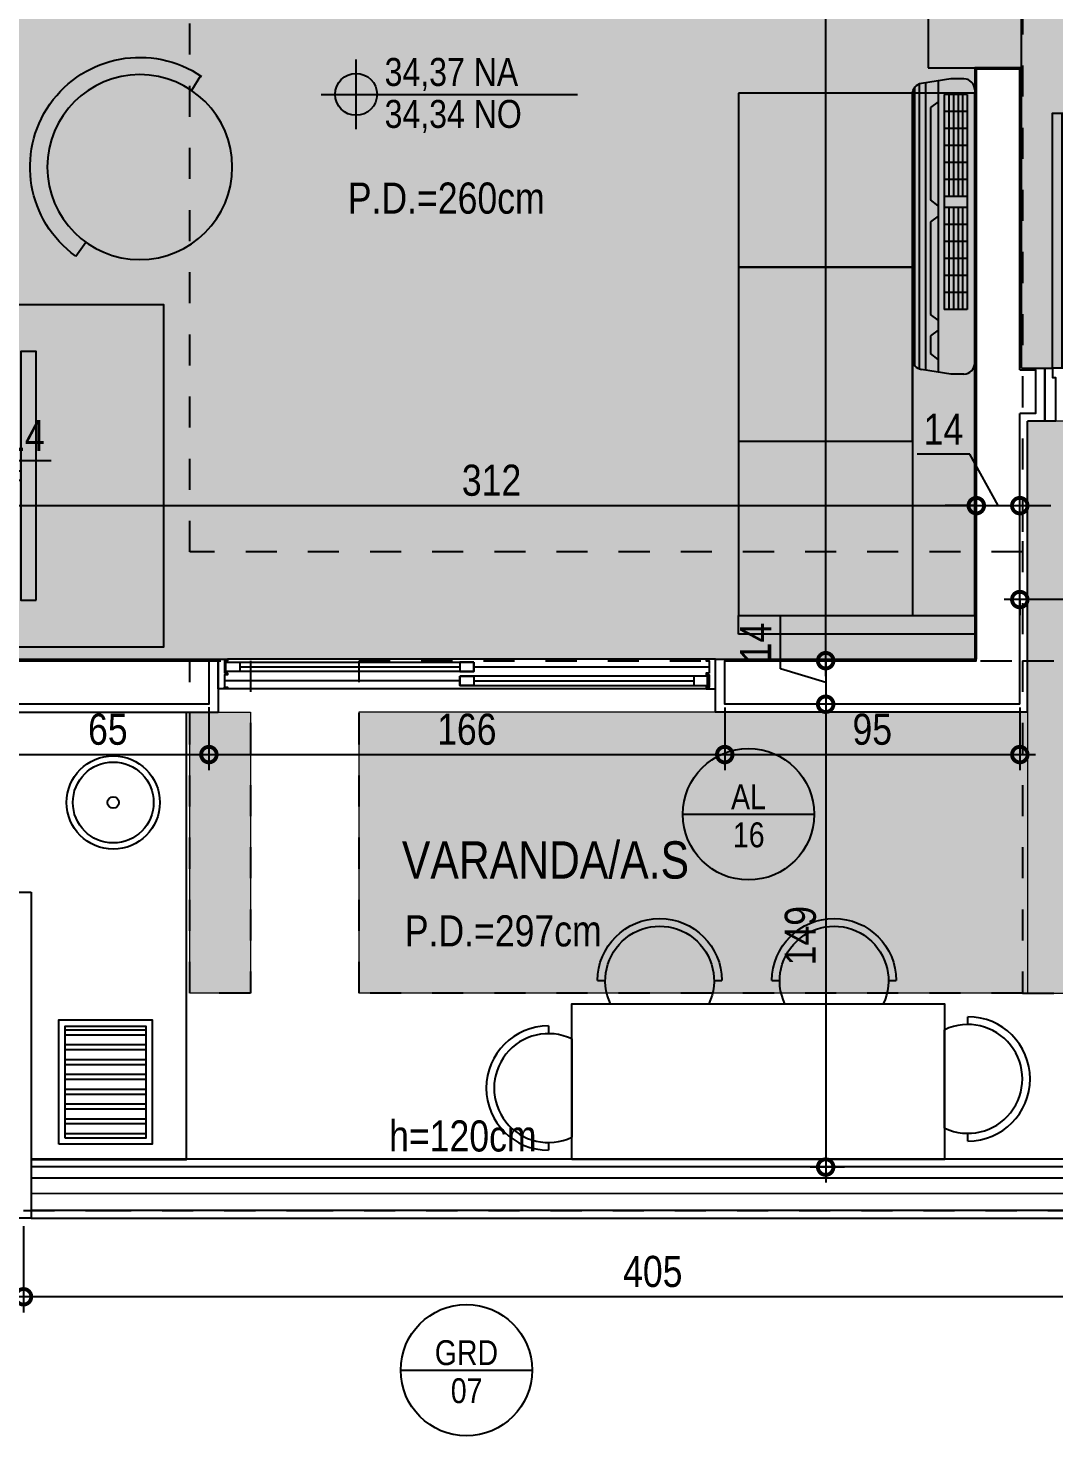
# Model space of a CAD drawing. Header units: metres. Extents: x -23 to 570, y -54 to 184.
# Drawn here: x -15.465 to -12.164, y -3.725 to 0.804 of the extents above; entities that cross this region are included whole.
import ezdxf
from ezdxf.enums import TextEntityAlignment as Align

# ---------------------------------------------------------------- set-up
doc = ezdxf.new("R2010")
doc.units = ezdxf.units.M
doc.header["$PDMODE"] = 35
doc.linetypes.add('DASHEDX2', pattern=[1.5, 1, -0.5])
doc.linetypes.add('PUC$0$DASHEDX2', pattern=[1.5, 1, -0.5])
for name, color, linetype in [('1', 232, 'DASHEDX2'), ('ARQ-DIM', 2, 'Continuous'), ('ARQ-SIM', 1, 'Continuous'), ('ARQ-TXT', 2, 'Continuous'), ('PUC$0$ARQ-ALV ACAB', 4, 'Continuous'), ('PUC$0$ARQ-ALV OSSO', 5, 'Continuous'), ('PUC$0$ARQ-AUX', 7, 'Continuous'), ('PUC$0$ARQ-AUX1 @ 1', 1, 'Continuous'), ('PUC$0$ARQ-AUX2', 2, 'Continuous'), ('PUC$0$ARQ-CAX @ 1', 1, 'Continuous'), ('PUC$0$ARQ-ENCH', 1, 'Continuous'), ('PUC$0$ARQ-MOB', 7, 'Continuous'), ('PUC$0$ARQ-MOB @ 1', 7, 'Continuous'), ('PUC$0$ARQ-PRJ', 7, 'PUC$0$DASHEDX2'), ('PUC$0$MAUROAMARELO', 162, 'Continuous')]:
    doc.layers.add(name, color=color, linetype=linetype)
doc.layers.add('PUC$0$ARQ-FORRO', color=9, linetype='Continuous', lineweight=5)
doc.styles.add('Adesa', font='ARIALN.TTF')
doc.dimstyles.new('ADESA 1-0050', dxfattribs={"dimtxt": 0.1, "dimasz": 0.1, "dimexe": 0.05, "dimexo": 0.05, "dimgap": 0.03, "dimtad": 1, "dimdec": 1, "dimlfac": 100, "dimzin": 12, "dimtxsty": 'Adesa', "dimblk": 'DOTSMALL', "dimcen": 1, "dimdle": 0.05, "dimclrd": 1, "dimclre": 1, "dimclrt": 256, "dimazin": 3, "dimtm": 1e-09, "dimtfac": 1, "dimtdec": 1, "dimtmove": 1, "dimatfit": 0, "dimldrblk": 'DOTSMALL', "dimfxl": 0.8, "dimtvp": 2, "dimtolj": 1, "dimtzin": 0, "dimarcsym": 0})

# ---------------------------------------------------------------- blocks, each defined once
blk = doc.blocks.new('_DotSmall')
at = {"color": 0, "linetype": 'ByBlock', "const_width": 0.5}
blk.add_lwpolyline([(-0.0625, 0, 1), (0.0625, 0, 1)], format="xyb", close=True, dxfattribs=at)
blk = doc.blocks.new('*D82')
at = {"layer": 'ARQ-DIM', "color": 1, "lineweight": -2, "transparency": 16777216}
for p, q in [((-15.48, -3.05), (-15.48, -3.3273)), ((-11.43, -3.0492), (-11.43, -3.3273)), ((-11.38, -3.2773), (-15.53, -3.2773))]:
    blk.add_line(p, q, dxfattribs=at)
at = {"layer": 'Defpoints', "color": 0, "transparency": 16777216}
for p in [(-15.48, -3), (-11.43, -2.9992, 0), (-15.48, -3.2773)]:
    blk.add_point(p, dxfattribs=at)
at = {"layer": 'ARQ-DIM', "color": 1, "lineweight": -2, "transparency": 16777216, "xscale": 0.1, "yscale": 0.1, "zscale": 0.1, "rotation": 180}
blk.add_blockref('_DotSmall', (-15.48, -3.2773), dxfattribs=at)
at = {"layer": 'ARQ-DIM', "color": 1, "lineweight": -2, "transparency": 16777216, "xscale": 0.1, "yscale": 0.1, "zscale": 0.1}
blk.add_blockref('_DotSmall', (-11.43, -3.2773), dxfattribs=at)
at = {"layer": 'ARQ-DIM', "transparency": 16777216, "insert": (-13.455, -3.1963), "char_height": 0.1, "attachment_point": 5, "style": 'Adesa'}
blk.add_mtext('\\A1;405', dxfattribs=at)
blk = doc.blocks.new('*D319')
at = {"layer": 'ARQ-DIM', "color": 1, "lineweight": -2, "transparency": 16777216}
for p, q in [((-15.6038, -0.7318), (-15.5602, -0.5866)), ((-15.5602, -0.5866), (-15.3908, -0.5866)), ((-15.6738, -0.8695), (-15.6738, -0.6818)), ((-15.5338, -0.8695), (-15.5338, -0.6818)), ((-15.6738, -0.7318), (-15.7738, -0.7318)), ((-15.6738, -0.7318), (-15.5338, -0.7318)), ((-15.6738, -0.7318), (-15.5338, -0.7318)), ((-15.5338, -0.7318), (-15.4338, -0.7318))]:
    blk.add_line(p, q, dxfattribs=at)
at = {"layer": 'Defpoints', "color": 0, "transparency": 16777216}
for p in [(-15.5338, -0.7318), (-15.6738, -0.9195, 0), (-15.5338, -0.9195, 0)]:
    blk.add_point(p, dxfattribs=at)
at = {"layer": 'ARQ-DIM', "color": 1, "lineweight": -2, "transparency": 16777216, "xscale": 0.1, "yscale": 0.1, "zscale": 0.1}
blk.add_blockref('_DotSmall', (-15.6738, -0.7318), dxfattribs=at)
at = {"layer": 'ARQ-DIM', "color": 1, "lineweight": -2, "transparency": 16777216, "xscale": 0.1, "yscale": 0.1, "zscale": 0.1, "rotation": 180}
blk.add_blockref('_DotSmall', (-15.5338, -0.7318), dxfattribs=at)
at = {"layer": 'ARQ-DIM', "transparency": 16777216, "insert": (-15.4755, -0.5064), "char_height": 0.1, "attachment_point": 5, "style": 'Adesa'}
blk.add_mtext('\\A1;14', dxfattribs=at)
blk = doc.blocks.new('*D320')
at = {"layer": 'ARQ-DIM', "color": 1, "lineweight": -2, "transparency": 16777216}
for p, q in [((-15.5338, -0.8695), (-15.5338, -0.6818)), ((-12.4138, -0.8695), (-12.4138, -0.6818)), ((-15.5838, -0.7318), (-12.3638, -0.7318))]:
    blk.add_line(p, q, dxfattribs=at)
at = {"layer": 'Defpoints', "color": 0, "transparency": 16777216}
for p in [(-12.4138, -0.7318), (-15.5338, -0.9195, 0), (-12.4138, -0.9195, 0)]:
    blk.add_point(p, dxfattribs=at)
at = {"layer": 'ARQ-DIM', "color": 1, "lineweight": -2, "transparency": 16777216, "xscale": 0.1, "yscale": 0.1, "zscale": 0.1, "rotation": 180}
blk.add_blockref('_DotSmall', (-15.5338, -0.7318), dxfattribs=at)
at = {"layer": 'ARQ-DIM', "color": 1, "lineweight": -2, "transparency": 16777216, "xscale": 0.1, "yscale": 0.1, "zscale": 0.1}
blk.add_blockref('_DotSmall', (-12.4138, -0.7318), dxfattribs=at)
at = {"layer": 'ARQ-DIM', "transparency": 16777216, "insert": (-13.9738, -0.6507), "char_height": 0.1, "attachment_point": 5, "style": 'Adesa'}
blk.add_mtext('\\A1;312', dxfattribs=at)
blk = doc.blocks.new('*D321')
at = {"layer": 'ARQ-DIM', "color": 1, "lineweight": -2, "transparency": 16777216}
for p, q in [((-12.4349, -0.5664), (-12.6044, -0.5664)), ((-12.344, -0.7318), (-12.4349, -0.5664)), ((-12.414, -0.8695), (-12.414, -0.6818)), ((-12.274, -0.8695), (-12.274, -0.6818)), ((-12.414, -0.7318), (-12.514, -0.7318)), ((-12.414, -0.7318), (-12.274, -0.7318)), ((-12.414, -0.7318), (-12.274, -0.7318)), ((-12.274, -0.7318), (-12.174, -0.7318))]:
    blk.add_line(p, q, dxfattribs=at)
at = {"layer": 'Defpoints', "color": 0, "transparency": 16777216}
for p in [(-12.274, -0.7318), (-12.414, -0.9195, 0), (-12.274, -0.9195, 0)]:
    blk.add_point(p, dxfattribs=at)
at = {"layer": 'ARQ-DIM', "color": 1, "lineweight": -2, "transparency": 16777216, "xscale": 0.1, "yscale": 0.1, "zscale": 0.1}
blk.add_blockref('_DotSmall', (-12.414, -0.7318), dxfattribs=at)
at = {"layer": 'ARQ-DIM', "color": 1, "lineweight": -2, "transparency": 16777216, "xscale": 0.1, "yscale": 0.1, "zscale": 0.1, "rotation": 180}
blk.add_blockref('_DotSmall', (-12.274, -0.7318), dxfattribs=at)
at = {"layer": 'ARQ-DIM', "transparency": 16777216, "insert": (-12.5196, -0.4861), "char_height": 0.1, "attachment_point": 5, "style": 'Adesa'}
blk.add_mtext('\\A1;14', dxfattribs=at)
blk = doc.blocks.new('*D327')
at = {"layer": 'ARQ-DIM', "color": 1, "lineweight": -2, "transparency": 16777216}
for p, q in [((-12.8986, -1.2807), (-12.8986, 3.615)), ((-12.8383, 3.565), (-12.9486, 3.565)), ((-12.8383, -1.2307), (-12.9486, -1.2307))]:
    blk.add_line(p, q, dxfattribs=at)
at = {"layer": 'Defpoints', "color": 0, "transparency": 16777216}
for p in [(-12.8986, 3.565), (-12.7883, 3.565, 0), (-12.7883, -1.2307)]:
    blk.add_point(p, dxfattribs=at)
at = {"layer": 'ARQ-DIM', "color": 1, "lineweight": -2, "transparency": 16777216, "xscale": 0.1, "yscale": 0.1, "zscale": 0.1}
for p, rotation in [((-12.8986, 3.565), 90), ((-12.8986, -1.2307), 270)]:
    blk.add_blockref('_DotSmall', p, dxfattribs=dict(at, rotation=rotation))
at = {"layer": 'ARQ-DIM', "transparency": 16777216, "insert": (-12.9796, 1.1671), "char_height": 0.1, "attachment_point": 5, "rotation": 90, "style": 'Adesa'}
blk.add_mtext('\\A1;480', dxfattribs=at)
blk = doc.blocks.new('*D328')
at = {"layer": 'ARQ-DIM', "color": 1, "lineweight": -2, "transparency": 16777216}
for p, q in [((-13.0438, -1.2572), (-13.0438, -1.0877)), ((-12.8986, -1.2307), (-12.8986, -1.1307)), ((-12.8986, -1.3007), (-13.0438, -1.2572)), ((-12.8383, -1.2307), (-12.9486, -1.2307)), ((-12.8986, -1.2307), (-12.8986, -1.3708)), ((-12.8986, -1.2307), (-12.8986, -1.3708)), ((-12.8383, -1.3708), (-12.9486, -1.3708)), ((-12.8986, -1.3708), (-12.8986, -1.4708))]:
    blk.add_line(p, q, dxfattribs=at)
at = {"layer": 'Defpoints', "color": 0, "transparency": 16777216}
for p in [(-12.7883, -1.2307), (-12.8986, -1.3708), (-12.7883, -1.3708, 0)]:
    blk.add_point(p, dxfattribs=at)
at = {"layer": 'ARQ-DIM', "color": 1, "lineweight": -2, "transparency": 16777216, "xscale": 0.1, "yscale": 0.1, "zscale": 0.1}
for p, rotation in [((-12.8986, -1.2307), 270), ((-12.8986, -1.3708), 90)]:
    blk.add_blockref('_DotSmall', p, dxfattribs=dict(at, rotation=rotation))
at = {"layer": 'ARQ-DIM', "transparency": 16777216, "insert": (-13.124, -1.1724), "char_height": 0.1, "attachment_point": 5, "rotation": 90, "style": 'Adesa'}
blk.add_mtext('\\A1;14', dxfattribs=at)
blk = doc.blocks.new('*D329')
at = {"layer": 'ARQ-DIM', "color": 1, "lineweight": -2, "transparency": 16777216}
for p, q in [((-12.8986, -1.3208), (-12.8986, -2.91)), ((-12.8383, -1.3708), (-12.9486, -1.3708)), ((-12.8383, -2.86), (-12.9486, -2.86))]:
    blk.add_line(p, q, dxfattribs=at)
at = {"layer": 'Defpoints', "color": 0, "transparency": 16777216}
for p in [(-12.7883, -1.3708, 0), (-12.8986, -2.86), (-12.7883, -2.86, 0)]:
    blk.add_point(p, dxfattribs=at)
at = {"layer": 'ARQ-DIM', "color": 1, "lineweight": -2, "transparency": 16777216, "xscale": 0.1, "yscale": 0.1, "zscale": 0.1}
for p, rotation in [((-12.8986, -1.3708), 90), ((-12.8986, -2.86), 270)]:
    blk.add_blockref('_DotSmall', p, dxfattribs=dict(at, rotation=rotation))
at = {"layer": 'ARQ-DIM', "transparency": 16777216, "insert": (-12.9796, -2.1154), "char_height": 0.1, "attachment_point": 5, "rotation": 90, "style": 'Adesa'}
blk.add_mtext('\\A1;149', dxfattribs=at)
blk = doc.blocks.new('*D330')
at = {"layer": 'ARQ-DIM', "color": 1, "lineweight": -2, "transparency": 16777216}
for p, q in [((-11.1203, -0.7739), (-11.1203, -1.084)), ((-11.0703, -1.034), (-12.324, -1.034)), ((-12.274, -1.0319), (-12.274, -1.084))]:
    blk.add_line(p, q, dxfattribs=at)
at = {"layer": 'Defpoints', "color": 0, "transparency": 16777216}
for p in [(-11.1203, -0.7239, 0), (-12.274, -0.9819, 0), (-12.274, -1.034)]:
    blk.add_point(p, dxfattribs=at)
at = {"layer": 'ARQ-DIM', "color": 1, "lineweight": -2, "transparency": 16777216, "xscale": 0.1, "yscale": 0.1, "zscale": 0.1, "rotation": 180}
blk.add_blockref('_DotSmall', (-12.274, -1.034), dxfattribs=at)
at = {"layer": 'ARQ-DIM', "color": 1, "lineweight": -2, "transparency": 16777216, "xscale": 0.1, "yscale": 0.1, "zscale": 0.1}
blk.add_blockref('_DotSmall', (-11.1203, -1.034), dxfattribs=at)
at = {"layer": 'ARQ-DIM', "transparency": 16777216, "insert": (-11.6972, -0.953), "char_height": 0.1, "attachment_point": 5, "style": 'Adesa'}
blk.add_mtext('\\A1;115', dxfattribs=at)
blk = doc.blocks.new('*D180')
at = {"layer": 'ARQ-DIM', "color": 1, "lineweight": -2, "transparency": 16777216}
for p, q in [((-15.5338, -1.3809), (-15.5338, -1.5828)), ((-14.8834, -1.3807), (-14.8834, -1.5828)), ((-15.5838, -1.5328), (-14.8334, -1.5328))]:
    blk.add_line(p, q, dxfattribs=at)
at = {"layer": 'Defpoints', "color": 0, "transparency": 16777216}
for p in [(-15.5338, -1.3309, 0), (-14.8834, -1.3307, 0), (-14.8834, -1.5328)]:
    blk.add_point(p, dxfattribs=at)
at = {"layer": 'ARQ-DIM', "color": 1, "lineweight": -2, "transparency": 16777216, "xscale": 0.1, "yscale": 0.1, "zscale": 0.1, "rotation": 180}
blk.add_blockref('_DotSmall', (-15.5338, -1.5328), dxfattribs=at)
at = {"layer": 'ARQ-DIM', "color": 1, "lineweight": -2, "transparency": 16777216, "xscale": 0.1, "yscale": 0.1, "zscale": 0.1}
blk.add_blockref('_DotSmall', (-14.8834, -1.5328), dxfattribs=at)
at = {"layer": 'ARQ-DIM', "transparency": 16777216, "insert": (-15.2086, -1.4518), "char_height": 0.1, "attachment_point": 5, "style": 'Adesa'}
blk.add_mtext('\\A1;65', dxfattribs=at)
blk = doc.blocks.new('*D181')
at = {"layer": 'ARQ-DIM', "color": 1, "lineweight": -2, "transparency": 16777216}
for p, q in [((-14.8834, -1.3807), (-14.8834, -1.5828)), ((-13.2234, -1.3808), (-13.2234, -1.5828)), ((-14.9334, -1.5328), (-13.1734, -1.5328))]:
    blk.add_line(p, q, dxfattribs=at)
at = {"layer": 'Defpoints', "color": 0, "transparency": 16777216}
for p in [(-14.8834, -1.3307, 0), (-13.2234, -1.3308, 0), (-13.2234, -1.5328)]:
    blk.add_point(p, dxfattribs=at)
at = {"layer": 'ARQ-DIM', "color": 1, "lineweight": -2, "transparency": 16777216, "xscale": 0.1, "yscale": 0.1, "zscale": 0.1, "rotation": 180}
blk.add_blockref('_DotSmall', (-14.8834, -1.5328), dxfattribs=at)
at = {"layer": 'ARQ-DIM', "color": 1, "lineweight": -2, "transparency": 16777216, "xscale": 0.1, "yscale": 0.1, "zscale": 0.1}
blk.add_blockref('_DotSmall', (-13.2234, -1.5328), dxfattribs=at)
at = {"layer": 'ARQ-DIM', "transparency": 16777216, "insert": (-14.0534, -1.4518), "char_height": 0.1, "attachment_point": 5, "style": 'Adesa'}
blk.add_mtext('\\A1;166', dxfattribs=at)
blk = doc.blocks.new('*D747')
at = {"layer": 'ARQ-DIM', "color": 1, "lineweight": -2, "transparency": 16777216}
for p, q in [((-13.2234, -1.3808), (-13.2234, -1.5828)), ((-12.2738, -1.3808), (-12.2738, -1.5828)), ((-13.2734, -1.5328), (-12.2238, -1.5328))]:
    blk.add_line(p, q, dxfattribs=at)
at = {"layer": 'Defpoints', "color": 0, "transparency": 16777216}
for p in [(-13.2234, -1.3308, 0), (-12.2738, -1.3308, 0), (-12.2738, -1.5328)]:
    blk.add_point(p, dxfattribs=at)
at = {"layer": 'ARQ-DIM', "color": 1, "lineweight": -2, "transparency": 16777216, "xscale": 0.1, "yscale": 0.1, "zscale": 0.1, "rotation": 180}
blk.add_blockref('_DotSmall', (-13.2234, -1.5328), dxfattribs=at)
at = {"layer": 'ARQ-DIM', "color": 1, "lineweight": -2, "transparency": 16777216, "xscale": 0.1, "yscale": 0.1, "zscale": 0.1}
blk.add_blockref('_DotSmall', (-12.2738, -1.5328), dxfattribs=at)
at = {"layer": 'ARQ-DIM', "transparency": 16777216, "insert": (-12.7486, -1.4518), "char_height": 0.1, "attachment_point": 5, "style": 'Adesa'}
blk.add_mtext('\\A1;95', dxfattribs=at)
blk = doc.blocks.new('NipAcOs')
at = {"layer": 'ARQ-SIM'}
h = blk.add_hatch(color=256, dxfattribs=at)
h.dxf.hatch_style = 1
h.paths.add_polyline_path([(0, 0.15, 0.414214), (-0.15, 0), (0, 0)])
h.paths.add_polyline_path([(0.15, 0), (0, 0), (0, -0.15, 0.414214)])
for p, q in [((0, -0.25), (0, 0.25)), ((-0.25, 0), (0.15, 0)), ((0.15, 0), (1.583, 0))]:
    blk.add_line(p, q, dxfattribs=at)
blk.add_circle((0, 0), 0.15, dxfattribs=at)
at = {"style": 'Adesa'}
for p in [(0.204, 0.06), (0.204, -0.24)]:
    blk.add_attdef('000,00', p, '', height=0.2, dxfattribs=at)
blk = doc.blocks.new('TIPO COTA$0$Chamada_planta')
at = {"layer": 'ARQ-SIM'}
blk.add_line((-1.409, 0), (1.409, 0), dxfattribs=at)
blk.add_circle((0, 0), 1.409, dxfattribs=at)
at = {"layer": 'ARQ-SIM', "color": 2, "style": 'Adesa'}
for tag, p in [('NUMERO', (0, 0.234)), ('C.D.', (0, -0.272))]:
    blk.add_attdef(tag, text='', height=0.5, dxfattribs=at).set_placement(p, align=Align.MIDDLE_CENTER)
blk = doc.blocks.new('*U2414')
for points in [[(0, 0), (0, 0.8204), (-0.03, 0.8204), (-0.03, 0)], [(0.025, 0), (0, 0), (0, -0.03), (-0.01, -0.03), (-0.01, -0.17), (0.025, -0.17), (0.025, 0)], [(-0.845, 0), (-0.82, 0), (-0.82, -0.03), (-0.81, -0.03), (-0.81, -0.17), (-0.845, -0.17), (-0.845, 0)]]:
    blk.add_lwpolyline(points, close=True)
at = {"layer": 'PUC$0$ARQ-PRJ'}
blk.add_arc((-0.0237, 0.0242), 0.7967, 88.2987, 181.7401, dxfattribs=at)
blk = doc.blocks.new('*U2431')
at = {"color": 0, "linetype": 'ByBlock', "ltscale": 0.5}
for points in [[(0.02, -0.045), (0.03, -0.045), (0.03, -0.05), (0.02, -0.05), (0.02, -0.09), (0.03, -0.09), (0.03, -0.095), (0.02, -0.095), (0.02, -0.09), (0.03, -0.09), (0.03, -0.095), (0, -0.095), (0, 0), (0.03, 0), (0.03, -0.005), (0.02, -0.005), (0.02, -0.045)], [(1.58, -0.045), (1.57, -0.045), (1.57, -0.05), (1.58, -0.05), (1.58, -0.09), (1.57, -0.09), (1.57, -0.095), (1.58, -0.095), (1.58, -0.09), (1.57, -0.09), (1.57, -0.095), (1.6, -0.095), (1.6, 0), (1.57, 0), (1.57, -0.005), (1.58, -0.005), (1.58, -0.045)], [(0.025, -0.01), (0.07, -0.01), (0.07, -0.04), (0.025, -0.04)], [(0.8225, -0.01), (0.7775, -0.01), (0.7775, -0.04), (0.8225, -0.04)], [(0.7775, -0.055), (0.8225, -0.055), (0.8225, -0.085), (0.7775, -0.085)], [(1.575, -0.055), (1.53, -0.055), (1.53, -0.085), (1.575, -0.085)]]:
    blk.add_lwpolyline(points, close=True, dxfattribs=at)
at = {"color": 8, "linetype": 'ByBlock', "ltscale": 0.5}
for points in [[(1.57, 0), (0.03, 0)], [(0.8225, -0.025), (1.58, -0.025)], [(0.7775, -0.07), (0.02, -0.07)], [(1.57, -0.095), (0.03, -0.095)]]:
    blk.add_lwpolyline(points, dxfattribs=at)
at = {"color": 7, "linetype": 'ByBlock', "ltscale": 0.5}
for points in [[(0.8225, -0.01), (0.8225, -0.04), (0.025, -0.04), (0.025, -0.01)], [(0.7775, -0.055), (0.7775, -0.085), (1.575, -0.085), (1.575, -0.055)]]:
    blk.add_lwpolyline(points, close=True, dxfattribs=at)
for points in [[(0.07, -0.025), (0.7775, -0.025)], [(0.8225, -0.07), (1.53, -0.07)]]:
    blk.add_lwpolyline(points, dxfattribs=at)
blk = doc.blocks.new('PUC$0$pl apto tipo 1 puc')
at = {"layer": 'PUC$0$ARQ-ALV ACAB'}
for p, q in [((-30.7983, 3.0244, 0), (-26.7983, 3.0243, 0)), ((-26.7983, 2.8343, 0), (-30.7983, 2.8344, 0))]:
    blk.add_line(p, q, dxfattribs=at)
at = {"layer": 'PUC$0$ARQ-ALV ACAB', "elevation": 0}
for points in [[(-30.7983, 1.975), (-30.7983, 2.8352), (-30.7983, 2.8352), (-30.7983, 3.0244), (-31.1983, 3.0243), (-31.1983, 2.7546), (-31.4017, 2.7546), (-31.4017, 2.5747), (-31.2883, 2.5747)], [(-30.852, 1.975), (-30.7983, 1.975)], [(-30.8721, 1.2258), (-30.1966, 1.2258), (-30.1966, 1.3958)], [(-30.852, 1.396), (-30.1966, 1.3958)], [(-27.592, 1.3958), (-28.5966, 1.3958), (-28.5966, 1.2258), (-27.762, 1.2258), (-27.762, 1.2258)], [(-27.592, 1.3958), (-27.592, 0.46)], [(-27.612, 0.29), (-27.612, -0.6772), (-27.762, -0.6772), (-27.762, 1.2258)], [(-27.612, 0.29), (-27.5886, 0.29), (-27.5886, 0.29), (-27.5886, 0.29), (-27.537, 0.29), (-27.537, 0.46), (-27.592, 0.46)]]:
    blk.add_lwpolyline(points, dxfattribs=at)
at = {"layer": 'PUC$0$ARQ-ALV OSSO', "elevation": 0}
for points in [[(-30.8771, 1.2308), (-30.2266, 1.2308), (-30.2266, 1.3708), (-30.8771, 1.371)], [(-27.617, 1.3708), (-28.5666, 1.3708), (-28.5666, 1.2308), (-27.7571, 1.2308), (-27.757, 1.2258)], [(-27.617, 1.3708), (-27.617, 0.435)], [(-27.617, 0.295), (-27.617, -0.6722), (-27.757, -0.6722), (-27.757, 1.2258)], [(-27.617, 0.295), (-27.5886, 0.295), (-27.567, 0.295), (-27.567, 0.435), (-27.617, 0.435)]]:
    blk.add_lwpolyline(points, dxfattribs=at)
at = {"layer": 'PUC$0$ARQ-AUX', "elevation": 0}
for points in [[(-26.7983, 2.9993), (-30.7983, 2.9993)], [(-26.7983, 2.8593), (-30.7983, 2.8593)]]:
    blk.add_lwpolyline(points, dxfattribs=at)
at = {"layer": 'PUC$0$ARQ-AUX2', "elevation": 0}
for points in [[(-30.7983, 2.9445), (-26.7983, 2.9443)], [(-30.7983, 2.8945), (-26.7983, 2.8943)]]:
    blk.add_lwpolyline(points, dxfattribs=at)
at = {"layer": 'PUC$0$ARQ-AUX1 @ 1', "xscale": -1, "rotation": 180}
blk.add_blockref('*U2431', (-30.1966, 1.2258, 0), dxfattribs=at)
at = {"layer": 'PUC$0$ARQ-CAX @ 1', "rotation": 180}
blk.add_blockref('*U2414', (-27.512, 0.29, 0), dxfattribs=at)
blk = doc.blocks.new('PUC$0$ARQ-LAY-SOF')
at = {"layer": 'PUC$0$ARQ-MOB'}
for points in [[(0.2, 1.74), (0.2, 0.06), (0, 0.06), (0, 1.74)], [(0.76, 1.74), (0.76, 0.06), (0, 0.06), (0, 1.74)], [(0.76, 1.74), (0.76, 1.18), (0.2, 1.18), (0.2, 1.74)], [(0.76, 1.18), (0.76, 0.62), (0.2, 0.62), (0.2, 1.18)], [(0.76, 0), (0.76, 0.06), (0, 0.06), (0, 0)]]:
    blk.add_lwpolyline(points, close=True, dxfattribs=at)
blk = doc.blocks.new('PUC$0$BCO')
at = {"layer": 'PUC$0$ARQ-MOB'}
blk.add_line((-0.1581, 0), (0.1581, 0), dxfattribs=at)
for points in [[(-0.2, -0.075), (-0.175, -0.075)], [(0.175, -0.075), (0.2, -0.075)]]:
    blk.add_lwpolyline(points, dxfattribs=at)
for radius, start, end in [(0.175, 154.6231, 25.3769), (0.2, 180, 0)]:
    blk.add_arc((0, -0.075), radius, start, end, dxfattribs=at)
blk = doc.blocks.new('PUC$0$ARQ_LAY_CAD_RED')
at = {"layer": 'PUC$0$ARQ-MOB'}
for p, q in [((-0.0123, 0.3527), (-0.0104, 0.2975)), ((0, -0.353), (0.0019, -0.2977))]:
    blk.add_line(p, q, dxfattribs=at)
blk.add_circle((0, 0), 0.2977, dxfattribs=at)
blk.add_arc((0, 0), 0.353, 91.9974, 270.5825, dxfattribs=at)
blk = doc.blocks.new('*U2466')
for p, q in [((-0.2, -0.02), (-0.2, 0)), ((0.2, -0.02), (0.2, 0)), ((-0.015, -0.04), (-0.015, -0.02)), ((0.015, -0.04), (0.015, -0.02))]:
    blk.add_line(p, q)
for points in [[(0.2, 0), (-0.2, 0)], [(0.2, -0.02), (-0.2, -0.02)]]:
    blk.add_lwpolyline(points)
blk.add_lwpolyline([(-0.4, -0.09), (0.4, -0.09), (0.4, -0.04), (-0.4, -0.04)], close=True)
blk = doc.blocks.new('PUC$0$layout puc 1')
at = {"layer": 'PUC$0$ARQ-MOB'}
h = blk.add_hatch(dxfattribs=at)
h.set_pattern_fill('ANSI32', color=256, scale=0.005, angle=225)
h.set_pattern_definition([(180, (233.552287, -17.912457), (-3e-18, -0.047625), []), (180, (233.53641, -17.896582), (-3e-18, -0.047625), [])])
h.paths.add_polyline_path([(5.679, -5.8915), (5.679, -5.5315), (5.939, -5.5315), (5.939, -5.8915)])
for points in [[(8.4562, -2.4478), (8.7562, -2.4478), (8.7562, -1.5978), (8.4562, -1.5978)], [(5.4962, -4.3108), (5.9962, -4.3108), (5.9962, -3.2108), (5.4962, -3.2108)]]:
    blk.add_lwpolyline(points, close=True, dxfattribs=at)
at = {"layer": 'PUC$0$ARQ-MOB', "elevation": 0}
blk.add_lwpolyline([(5.5699, -5.1), (5.57, -5.9602), (6.0699, -5.9603), (6.07, -4.5208)], dxfattribs=at)
for points in [[(7.3093, -5.9601), (7.3093, -5.4601), (8.5093, -5.4601), (8.5093, -5.9601)], [(5.659, -5.9115), (5.659, -5.5115), (5.959, -5.5115), (5.959, -5.9115)], [(5.679, -5.8915), (5.679, -5.5315), (5.939, -5.5315), (5.939, -5.8915)]]:
    blk.add_lwpolyline(points, close=True, dxfattribs=at)
at = {"layer": 'PUC$0$ARQ-MOB'}
for radius in [0.15, 0.13, 0.0184]:
    blk.add_circle((5.8338, -4.8119, 0), radius, dxfattribs=at)
at = {"layer": 'PUC$0$ARQ-MOB', "color": 7, "xscale": -0.9999999999999998, "rotation": 146.3099324740217}
blk.add_blockref('PUC$0$ARQ_LAY_CAD_RED', (5.9192, -2.7675), dxfattribs=at)
at = {"layer": 'PUC$0$ARQ-MOB', "xscale": -1}
blk.add_blockref('PUC$0$ARQ-LAY-SOF', (8.6062, -4.2699, 0), dxfattribs=at)
at = {"layer": 'PUC$0$ARQ-MOB', "xscale": -1, "rotation": 180}
for p in [(7.5922, -5.4601, 0), (8.1534, -5.4601, 0)]:
    blk.add_blockref('PUC$0$BCO', p, dxfattribs=at)
at = {"layer": 'PUC$0$ARQ-MOB'}
for p, rotation in [((8.5093, -5.7013, 0), 90), ((7.3093, -5.7308, 0), 270)]:
    blk.add_blockref('PUC$0$BCO', p, dxfattribs=dict(at, rotation=rotation))
at = {"layer": 'PUC$0$ARQ-MOB @ 1', "rotation": 90}
blk.add_blockref('*U2466', (5.4962, -3.7608), dxfattribs=at)
blk = doc.blocks.new('PUC$0$pl forro 1')
at = {"layer": 'PUC$0$ARQ-FORRO'}
h = blk.add_hatch(color=256, dxfattribs=at)
h.dxf.hatch_style = 1
h.paths.add_polyline_path([(5.5499, 2.6849), (5.5499, 1.8249), (5.4961, 1.8249), (5.4961, 0), (2.7283, -0.0001), (2.7283, -0.9006), (5.4961, -0.9007), (5.4961, -2.1008), (8.6061, -2.1008), (8.6061, -0.1978), (8.7561, -0.1978), (8.7561, -1.1651), (10.5799, -1.1651), (10.5799, 1.4299), (9.6886, 1.4299), (9.6886, 2.6849)])
h = blk.add_hatch(color=256, dxfattribs=at)
h.dxf.hatch_style = 1
h.paths.add_polyline_path([(6.275, -3.1751), (6.08, -3.1751), (6.08, -2.2709), (6.275, -2.2709)])
h.paths.add_polyline_path([(8.7761, -3.1751), (6.625, -3.1751), (6.625, -2.2708), (8.7761, -2.2708)])
h.paths.add_polyline_path([(9.7011, -1.335), (8.7761, -1.335), (8.7761, -3.1751), (9.7011, -3.1751)])
h.paths.add_polyline_path([(9.7011, -1.335), (9.7011, -3.7093), (10.5699, -3.7093), (10.5696, -1.6508), (9.8796, -1.6508), (9.8796, -1.3351)])
h.paths.add_polyline_path([(10.269, -2.5093), (10.519, -2.5093), (10.519, -2.8093), (10.269, -2.8093)], flags=16)
blk.add_lwpolyline([(5.5499, 2.6849), (5.5499, 1.8249), (5.4961, 1.8249), (5.4961, 0), (2.7283, -0.0001), (2.7283, -0.9006), (5.4961, -0.9007), (5.4961, -2.1008), (8.6061, -2.1008), (8.6061, -0.1978), (8.7561, -0.1978), (8.7561, -1.1651), (10.5799, -1.1651), (10.5799, 1.4299), (9.6886, 1.4299), (9.6886, 2.6849)], close=True, dxfattribs=at)
at = {"layer": 'PUC$0$ARQ-FORRO', "elevation": 0}
for points in [[(9.7011, -1.335), (8.7761, -1.335), (8.7761, -3.1751), (9.7011, -3.1751)], [(6.275, -3.1751), (6.08, -3.1751), (6.08, -2.2709), (6.275, -2.2709)], [(8.7761, -3.1751), (6.625, -3.1751), (6.625, -2.2708), (8.7761, -2.2708)]]:
    blk.add_lwpolyline(points, close=True, dxfattribs=at)
blk = doc.blocks.new('PUC$0$Q2')
at = {"layer": 'PUC$0$MAUROAMARELO'}
for p, q in [((244.127, -387.0957), (243.2763, -387.0957)), ((243.2266, -387.22), (243.2413, -387.125)), ((244.1641, -387.1387), (243.239, -387.1387)), ((244.1601, -387.1183), (243.2432, -387.1183)), ((244.1482, -387.1027), (243.2551, -387.1027)), ((244.1766, -387.22), (244.162, -387.125)), ((244.1703, -387.1785), (243.2323, -387.1785)), ((243.274, -387.1785), (243.2923, -387.1547)), ((243.3497, -387.1547), (243.2923, -387.1547)), ((243.368, -387.1785), (243.3497, -387.1547)), ((243.4003, -387.1785), (243.4186, -387.1547)), ((243.7159, -387.1547), (243.4186, -387.1547)), ((243.7342, -387.1785), (243.7159, -387.1547)), ((243.7684, -387.1785), (243.7867, -387.1547)), ((244.0841, -387.1547), (243.7867, -387.1547)), ((244.1024, -387.1785), (244.0841, -387.1547)), ((243.2266, -387.2614), (243.2266, -387.22)), ((243.798, -387.1987), (243.4341, -387.1987)), ((243.4341, -387.2718), (243.4341, -387.1987)), ((243.5968, -387.2135), (243.4341, -387.2135)), ((243.5968, -387.2283), (243.4341, -387.2283)), ((243.4888, -387.2718), (243.4888, -387.1987)), ((243.5435, -387.2718), (243.5435, -387.1987)), ((243.6599, -387.2135), (243.5968, -387.2135)), ((243.6599, -387.2283), (243.5968, -387.2283)), ((243.5983, -387.2718), (243.5983, -387.1987)), ((243.653, -387.2718), (243.653, -387.1987)), ((243.723, -387.2135), (243.6599, -387.2135)), ((243.723, -387.2283), (243.6599, -387.2283)), ((243.7077, -387.2718), (243.7077, -387.1987)), ((243.7624, -387.2135), (243.723, -387.2135)), ((243.7624, -387.2283), (243.723, -387.2283)), ((243.7624, -387.2718), (243.7624, -387.1987)), ((243.798, -387.2718), (243.798, -387.1987)), ((244.1264, -387.1987), (243.798, -387.1987)), ((243.906, -387.2135), (243.798, -387.2135)), ((243.906, -387.2283), (243.798, -387.2283)), ((243.8527, -387.2718), (243.8527, -387.1987)), ((243.9691, -387.2135), (243.906, -387.2135)), ((243.9691, -387.2283), (243.906, -387.2283)), ((243.9074, -387.2718), (243.9074, -387.1987)), ((243.9622, -387.2718), (243.9622, -387.1987)), ((244.0322, -387.2135), (243.9691, -387.2135)), ((244.0322, -387.2283), (243.9691, -387.2283)), ((244.0169, -387.2718), (244.0169, -387.1987)), ((244.1264, -387.2135), (244.0322, -387.2135)), ((244.1264, -387.2283), (244.0322, -387.2283)), ((244.0716, -387.2718), (244.0716, -387.1987)), ((244.1264, -387.2718), (244.1264, -387.1987)), ((244.1766, -387.2614), (244.1766, -387.22)), ((243.5968, -387.2431), (243.4341, -387.2431)), ((243.5968, -387.2578), (243.4341, -387.2578)), ((243.798, -387.2718), (243.4341, -387.2718)), ((243.6599, -387.2431), (243.5968, -387.2431)), ((243.6599, -387.2578), (243.5968, -387.2578)), ((243.723, -387.2431), (243.6599, -387.2431)), ((243.723, -387.2578), (243.6599, -387.2578)), ((243.7624, -387.2431), (243.723, -387.2431)), ((243.7624, -387.2578), (243.723, -387.2578)), ((243.906, -387.2431), (243.798, -387.2431)), ((243.906, -387.2578), (243.798, -387.2578)), ((244.1264, -387.2718), (243.798, -387.2718)), ((243.9691, -387.2431), (243.906, -387.2431)), ((243.9691, -387.2578), (243.906, -387.2578)), ((244.0322, -387.2431), (243.9691, -387.2431)), ((244.0322, -387.2578), (243.9691, -387.2578)), ((244.1264, -387.2431), (244.0322, -387.2431)), ((244.1264, -387.2578), (244.0322, -387.2578)), ((244.1411, -387.2969), (243.2621, -387.2969))]:
    blk.add_line(p, q, dxfattribs=at)
for centre, start, end in [((243.2763, -387.1312), 90, 170), ((244.127, -387.1312), 10, 90), ((243.2621, -387.2614), 180, 270), ((244.1411, -387.2614), 270, 0)]:
    blk.add_arc(centre, 0.0355, start, end, dxfattribs=at)
blk = doc.blocks.new('PUC$0$A$C2e7cd6c0')
at = {"layer": 'PUC$0$MAUROAMARELO', "rotation": 90.00000000000001}
blk.add_blockref('PUC$0$Q2', (-389.2856, -240.6759), dxfattribs=at)
blk = doc.blocks.new('PUC')
at = {"layer": 'PUC$0$ARQ-ALV OSSO', "xscale": -1, "rotation": 180}
blk.add_blockref('PUC$0$pl apto tipo 1 puc', (15.3432, 0), dxfattribs=at)
at = {"layer": 'PUC$0$ARQ-ENCH'}
blk.add_blockref('PUC$0$A$C2e7cd6c0', (-10.43, -2.8592, 0), dxfattribs=at)
at = {"layer": 'PUC$0$ARQ-FORRO'}
blk.add_blockref('PUC$0$pl forro 1', (-21.0249, 0.8751, 0), dxfattribs=at)
at = {"layer": 'PUC$0$ARQ-MOB', "color": 6}
blk.add_blockref('PUC$0$layout puc 1', (-21.025, 3.125, 0), dxfattribs=at)
blk = doc.blocks.new('est-lo-07-6sb-r00')
at = {"layer": '1'}
for p, q in [((-1494.496581, -88.073923), (-1494.496581, 285.500177)), ((-1226.48613, -88.073923), (-1494.496581, -88.073923)), ((-1494.496581, -229.999844), (-1494.496581, -123.073923)), ((-1494.496581, -123.073923), (-1474.989534, -123.073923)), ((-1226.48613, -123.073923), (-1202.98613, -123.073923)), ((-1474.989534, -229.999844), (-1494.496581, -229.999844)), ((-1226.48613, -229.999844), (-1167.482003, -229.909089))]:
    blk.add_line(p, q, dxfattribs=at)
for points in [[(-1226.48613, 188.42583), (-1226.48613, -84.575615)], [(-1226.48613, -84.575615), (-1226.48613, -123.073923)], [(-1474.989534, -123.073923), (-1474.989534, -229.999844)], [(-1439.989534, -123.073923), (-1226.48613, -123.073923)], [(-1439.989534, -229.999844), (-1439.989534, -123.073923)], [(-1226.48613, -123.073923), (-1226.48613, -229.999844)], [(-1226.48613, -229.999844), (-1439.989534, -229.999844)], [(-1547.999721, -299.999844), (-1523.376374, -299.999844)], [(-1523.376374, -299.999844), (-1458.376438, -299.999844)], [(-1458.376438, -299.999844), (-1197.374736, -299.999844)]]:
    blk.add_lwpolyline(points, dxfattribs=at)

msp = doc.modelspace()

# ---------------------------------------------------------------- block references
msp.add_blockref('PUC', (0, 0))
at = {"linetype": 'Continuous', "xscale": 0.01, "yscale": 0.01, "zscale": 0.01}
msp.add_blockref('est-lo-07-6sb-r00', (0, 0), dxfattribs=at)
at = {"layer": 'ARQ-SIM'}
ref = msp.add_blockref('NipAcOs', (-14.4097, 0.5915, 0), dxfattribs=dict(at, xscale=0.45, yscale=0.45, zscale=0.45))
ref.add_attrib('000,00', '34,34 NO', (-14.3179, 0.4835, 0), dxfattribs={"layer": '0', "color": 2, "height": 0.09, "style": 'Adesa'})
ref.add_attrib('000,00', '34,37 NA', (-14.3179, 0.6185, 0), dxfattribs={"layer": '0', "color": 2, "height": 0.09, "style": 'Adesa'})
ref = msp.add_blockref('TIPO COTA$0$Chamada_planta', (-13.147, -1.7249), dxfattribs=dict(at, xscale=0.15, yscale=0.15, zscale=0.15))
ref.add_attrib('NUMERO', 'AL', dxfattribs={"color": 2, "height": 0.08, "style": 'Adesa'}).set_placement((-13.147, -1.6686), align=Align.MIDDLE_CENTER)
ref.add_attrib('C.D.', '16', dxfattribs={"color": 2, "height": 0.08, "style": 'Adesa'}).set_placement((-13.1462, -1.791), align=Align.MIDDLE_CENTER)
ref = msp.add_blockref('TIPO COTA$0$Chamada_planta', (-14.0547, -3.5134), dxfattribs=dict(at, xscale=0.15, yscale=0.15, zscale=0.15))
ref.add_attrib('NUMERO', 'GRD', dxfattribs={"color": 2, "height": 0.08, "style": 'Adesa'}).set_placement((-14.0547, -3.457), align=Align.MIDDLE_CENTER)
ref.add_attrib('C.D.', '07', dxfattribs={"color": 2, "height": 0.08, "style": 'Adesa'}).set_placement((-14.0539, -3.5794), align=Align.MIDDLE_CENTER)

# ---------------------------------------------------------------- texts
at = {"layer": 'ARQ-TXT', "style": 'Adesa'}
for s, height, p in [('P.D.=260cm', 0.1, (-14.1196, 0.2577, 0)), ('VARANDA/A.S', 0.12, (-13.8003, -1.8694, 0)), ('P.D.=297cm', 0.1, (-13.9361, -2.0999, 0)), ('h=120cm', 0.1, (-14.0662, -2.7578, 0))]:
    msp.add_text(s, height=height, dxfattribs=at).set_placement(p, align=Align.MIDDLE)

# ---------------------------------------------------------------- dimensions: what is measured, and where the dimension line sits
at = {"layer": 'ARQ-DIM'}
for base, p1, p2, angle, picture, middle in [((-12.8986, 3.565), (-12.7883, -1.2307), (-12.7883, 3.565, 0), 270, '*D327', (-12.9796, 1.1671)), ((-12.274, -1.034), (-11.1203, -0.7239, 0), (-12.274, -0.9819, 0), 180, '*D330', (-11.6972, -0.953)), ((-12.8986, -2.86), (-12.7883, -1.3708, 0), (-12.7883, -2.86, 0), 270, '*D329', (-12.9796, -2.1154)), ((-15.48, -3.2773), (-11.43, -2.9992, 0), (-15.48, -3), 180, '*D82', (-13.455, -3.1963))]:
    dim = msp.add_linear_dim(base=base, p1=p1, p2=p2, angle=angle, dimstyle='ADESA 1-0050', override={"dimdec": 0}, dxfattribs=at)
    dim.commit()
    dim.dimension.update_dxf_attribs({"geometry": picture, "text_midpoint": middle})
for base, p1, p2, picture, middle in [((-15.5338, -0.7318), (-15.6738, -0.9195, 0), (-15.5338, -0.9195, 0), '*D319', (-15.5302, -0.5064)), ((-12.4138, -0.7318), (-15.5338, -0.9195, 0), (-12.4138, -0.9195, 0), '*D320', (-13.9738, -0.6507)), ((-14.8834, -1.5328), (-15.5338, -1.3309, 0), (-14.8834, -1.3307, 0), '*D180', (-15.2086, -1.4518)), ((-13.2234, -1.5328), (-14.8834, -1.3307, 0), (-13.2234, -1.3308, 0), '*D181', (-14.0534, -1.4518)), ((-12.2738, -1.5328), (-13.2234, -1.3308, 0), (-12.2738, -1.3308, 0), '*D747', (-12.7486, -1.4518))]:
    dim = msp.add_linear_dim(base=base, p1=p1, p2=p2, dimstyle='ADESA 1-0050', dxfattribs=at)
    dim.commit()
    dim.dimension.update_dxf_attribs({"geometry": picture, "text_midpoint": middle})
dim = msp.add_linear_dim(base=(-12.274, -0.7318), p1=(-12.414, -0.9195, 0), p2=(-12.274, -0.9195, 0), dimstyle='ADESA 1-0050', dxfattribs=at)
dim.commit()
dim.dimension.update_dxf_attribs({"geometry": '*D321', "text_midpoint": (-12.4649, -0.5664), "dimtype": 160})
dim = msp.add_linear_dim(base=(-12.8986, -1.3708), p1=(-12.7883, -1.2307), p2=(-12.7883, -1.3708, 0), angle=270, dimstyle='ADESA 1-0050', dxfattribs=at)
dim.commit()
dim.dimension.update_dxf_attribs({"geometry": '*D328', "text_midpoint": (-13.124, -1.2272)})

doc.saveas('drawing.dxf')
